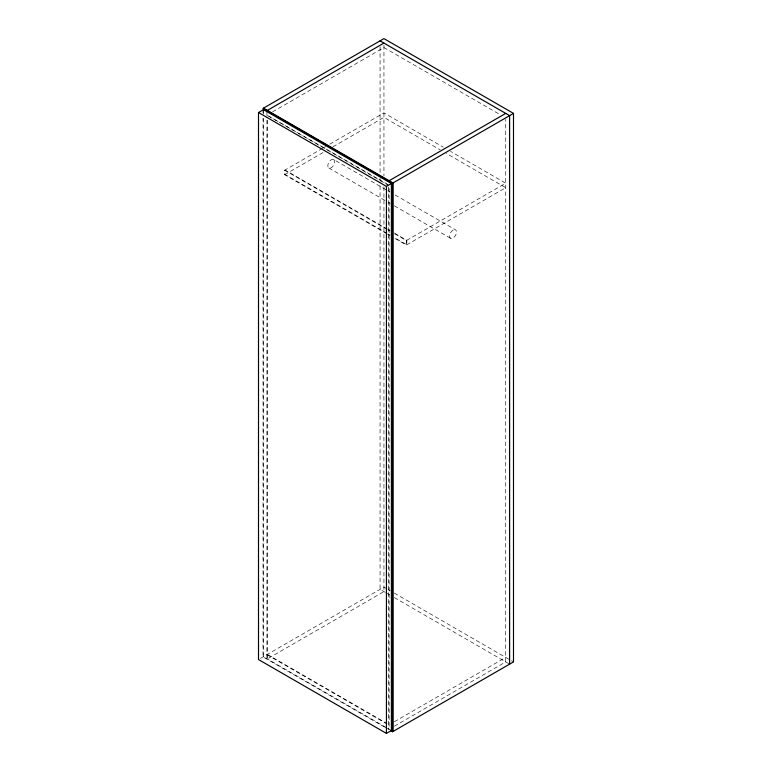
<?xml version="1.0" encoding="UTF-8"?>
<svg xmlns="http://www.w3.org/2000/svg" width="772" height="772" viewBox="0 0 772 772"><rect width="100%" height="100%" fill="white"/><g stroke="black" fill="none" stroke-linecap="round" stroke-linejoin="round"><path stroke-width="0.58" stroke-dasharray="3.86 2.9" d="M272.555 111.882L383.945 47.574L500.526 114.883M386.627 233.617L284.627 174.733L284.627 170.245L322.532 148.359M323.574 147.751L325.659 146.555M329.818 144.152L383.945 112.895L443.273 147.153M284.627 174.733L325.659 151.042M332.944 146.834L383.945 117.383L440.156 149.836M394.955 233.935L406.4 240.546L505.728 183.205L450.558 151.36M394.955 238.432L406.4 245.042L505.728 187.692L446.399 153.445M260.482 658.391L383.945 587.116L387.071 588.911M394.338 721.733L505.728 657.416M385.575 727.668L389.127 729.222L389.127 186.737M394.338 726.22L505.728 661.903L505.728 119.419M388.094 184.595L266.919 115.144L388.702 185.454M333.707 159.524A4.883 2.818 -60 0 1 332.163 167.099A4.883 2.818 -60 0 1 327.926 164.658A4.883 2.818 -60 0 1 333.707 159.524L386.791 190.173M387.833 190.78L389.908 191.977M395.119 194.988L455.49 229.834A4.883 2.818 -60 0 1 453.936 237.409A4.883 2.818 -60 0 1 449.709 234.958A4.883 2.818 -60 0 1 455.49 229.834M328.824 167.987L387.11 201.646M388.152 202.245L390.227 203.441M394.395 205.854L450.597 238.297M387.062 228.879L285.061 169.994L285.061 174.482L387.062 233.376M388.104 229.487L390.178 230.683M394.347 233.086L406.834 240.304L406.834 244.792L394.347 237.573M284.627 170.245L386.627 229.13M387.669 229.738L389.754 230.934M388.104 233.974L390.178 235.17M387.669 234.225L389.754 235.421M388.094 589.509L390.198 590.715M394.309 593.099L510.388 660.108M511.431 660.707L513.496 661.903M385.247 592.346L380.065 589.354L380.065 181.893M386.029 592.799L390.198 595.202M394.357 597.605L509.617 664.152M267.353 654.424L387.052 723.538M266.919 654.675L386.618 723.779M392.051 730.91L263.464 656.673L263.464 115.395M384.533 727.07L263.03 656.924L263.03 118.058M406.4 240.546L406.4 245.042M388.702 186.988L388.702 729.472M383.945 45.336L383.945 176.026M383.945 186.882L383.945 591.603L266.919 659.163L266.919 116.678M380.065 46.87L380.065 173.449M380.065 178.274L380.065 180.687M267.353 120.046L267.353 658.912M266.919 111.776L266.919 115.472M263.464 110.57L263.464 114.188M263.03 109.614L263.03 113.233"/><path stroke-width="1.16" d="M258.504 112.519L263.464 109.653L391.394 183.514L391.394 730.534L386.434 733.4L258.504 659.539L258.504 112.519L386.434 186.38L391.394 183.514M266.919 110.657L383.945 43.087M388.702 180.966L505.728 113.397M513.496 113.397L383.945 38.6L263.03 108.408L392.581 183.205L513.496 113.397L513.496 661.903L392.581 731.721L390.642 730.592M380.065 40.848L509.617 115.636L509.617 664.152M393.016 731.47L393.016 182.954L263.464 108.157L263.464 110.57M392.581 183.205L392.581 731.721M386.434 186.38L386.434 733.4"/></g></svg>
